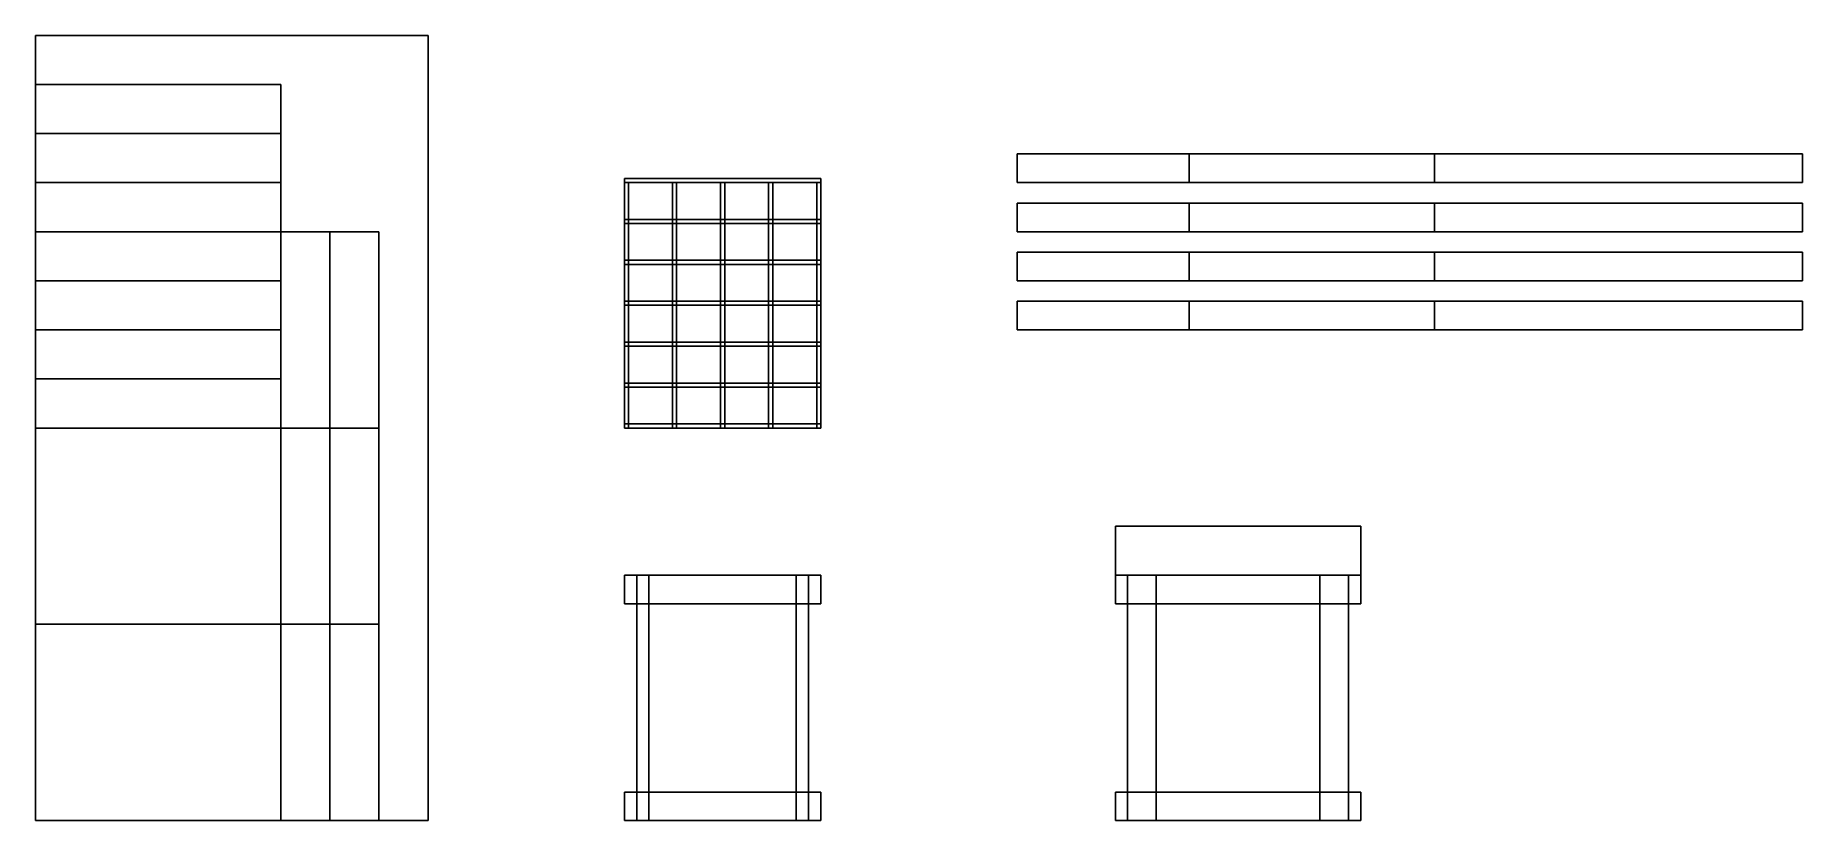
# Model space of a CAD drawing. Header units: inches. Extents: x -72 to 144, y 0 to 96.
import ezdxf

# ---------------------------------------------------------------- set-up
doc = ezdxf.new("R2010")
doc.units = ezdxf.units.IN
doc.layers.get('0').update_dxf_attribs({"lineweight": 25, "true_color": 0x000000})

msp = doc.modelspace()

# ---------------------------------------------------------------- linework, layer by layer
for p, q in [((-24, 96), (-72, 96)), ((-72, 96), (-72, 0)), ((-24, 0), (-24, 96)), ((-42, 90), (-72, 90)), ((-72, 90), (-72, 84)), ((-42, 84), (-42, 90)), ((-42, 84), (-72, 84)), ((-72, 84), (-72, 78)), ((-72, 84), (-42, 84)), ((-42, 78), (-42, 84)), ((144, 81.5), (48, 81.5)), ((48, 81.5), (48, 78)), ((69, 78), (69, 81.5)), ((99, 78), (99, 81.5)), ((144, 78), (144, 81.5)), ((-42, 78), (-72, 78)), ((-72, 78), (-72, 72)), ((-72, 78), (-42, 78)), ((-42, 72), (-42, 78)), ((24, 78.5), (0, 78.5)), ((0, 78.5), (0, 78)), ((0, 78), (0, 48)), ((0, 78), (0, 48)), ((0, 78), (24, 78)), ((24, 78), (0, 78)), ((0.5, 48), (0.5, 78)), ((5.88, 78), (5.88, 48)), ((6.38, 48), (6.38, 78)), ((11.75, 78), (11.75, 48)), ((12.25, 48), (12.25, 78)), ((17.62, 78), (17.62, 48)), ((18.12, 48), (18.12, 78)), ((23.5, 78), (23.5, 48)), ((24, 78), (24, 78.5)), ((24, 48), (24, 78)), ((24, 48), (24, 78)), ((48, 78), (144, 78)), ((24, 73.5), (0, 73.5)), ((0, 73.5), (0, 73)), ((24, 73), (24, 73.5)), ((144, 75.5), (48, 75.5)), ((48, 75.5), (48, 72)), ((69, 72), (69, 75.5)), ((99, 72), (99, 75.5)), ((144, 72), (144, 75.5)), ((-42, 72), (-72, 72)), ((-72, 72), (-72, 66)), ((-72, 72), (-42, 72)), ((-42, 66), (-42, 72)), ((-36, 72), (-42, 72)), ((-42, 72), (-42, 48)), ((-36, 48), (-36, 72)), ((-30, 72), (-36, 72)), ((-36, 72), (-36, 48)), ((-30, 48), (-30, 72)), ((0, 73), (24, 73)), ((48, 72), (144, 72)), ((144, 69.5), (48, 69.5)), ((48, 69.5), (48, 66)), ((69, 66), (69, 69.5)), ((99, 66), (99, 69.5)), ((144, 66), (144, 69.5)), ((24, 68.5), (0, 68.5)), ((0, 68.5), (0, 68)), ((0, 68), (24, 68)), ((24, 68), (24, 68.5)), ((-42, 66), (-72, 66)), ((-72, 66), (-72, 60)), ((-72, 66), (-42, 66)), ((-42, 60), (-42, 66)), ((48, 66), (144, 66)), ((24, 63.5), (0, 63.5)), ((0, 63.5), (0, 63)), ((0, 63), (24, 63)), ((0, 62.75), (0, 48.5)), ((24, 63), (24, 63.5)), ((144, 63.5), (48, 63.5)), ((48, 63.5), (48, 60)), ((69, 60), (69, 63.5)), ((99, 60), (99, 63.5)), ((144, 60), (144, 63.5)), ((-42, 60), (-72, 60)), ((-72, 60), (-72, 54)), ((-72, 60), (-42, 60)), ((-42, 54), (-42, 60)), ((24, 58.5), (0, 58.5)), ((0, 58.5), (0, 58)), ((24, 58), (24, 58.5)), ((48, 60), (144, 60)), ((0, 58), (24, 58)), ((-42, 54), (-72, 54)), ((-72, 54), (-72, 48)), ((-72, 54), (-42, 54)), ((-42, 48), (-42, 54)), ((24, 53.5), (0, 53.5)), ((0, 53.5), (0, 53)), ((0, 53), (24, 53)), ((24, 53), (24, 53.5)), ((-42, 48), (-72, 48)), ((-72, 48), (-72, 24)), ((-72, 48), (-42, 48)), ((-42, 24), (-42, 48)), ((-36, 48), (-42, 48)), ((-42, 48), (-42, 24)), ((-42, 48), (-36, 48)), ((-36, 24), (-36, 48)), ((-30, 48), (-36, 48)), ((-36, 48), (-36, 24)), ((-36, 48), (-30, 48)), ((-30, 24), (-30, 48)), ((24, 48.5), (0, 48.5)), ((0, 48.5), (0, 48)), ((24, 48), (0, 48)), ((0, 48), (24, 48)), ((24, 48), (24, 48.5)), ((90, 36), (60, 36)), ((60, 36), (60, 30)), ((90, 30), (90, 36)), ((24, 30), (0, 30)), ((1.5, 30), (0, 30)), ((0, 30), (0, 26.5)), ((1.5, 26.5), (1.5, 30)), ((3, 30), (1.5, 30)), ((1.5, 30), (1.5, 0)), ((3, 0), (3, 30)), ((22.5, 30), (21, 30)), ((21, 30), (21, 0)), ((24, 30), (22.5, 30)), ((22.5, 30), (22.5, 26.5)), ((22.5, 0), (22.5, 30)), ((24, 26.5), (24, 30)), ((60, 30), (90, 30)), ((90, 30), (60, 30)), ((60, 30), (60, 26.5)), ((63.5, 30), (60, 30)), ((61.5, 30), (61.5, 0)), ((65, 0), (65, 30)), ((85, 30), (85, 0)), ((90, 30), (86.5, 30)), ((88.5, 0), (88.5, 30)), ((90, 26.5), (90, 30)), ((0, 26.5), (1.5, 26.5)), ((1.5, 26.5), (22.5, 26.5)), ((22.5, 26.5), (24, 26.5)), ((60, 26.5), (90, 26.5)), ((-42, 24), (-72, 24)), ((-72, 24), (-72, 0)), ((-72, 24), (-42, 24)), ((-42, 0), (-42, 24)), ((-36, 24), (-42, 24)), ((-42, 24), (-42, 0)), ((-42, 24), (-36, 24)), ((-36, 0), (-36, 24)), ((-30, 24), (-36, 24)), ((-36, 24), (-36, 0)), ((-36, 24), (-30, 24)), ((-30, 0), (-30, 24)), ((1.5, 3.5), (0, 3.5)), ((0, 3.5), (0, 0)), ((1.5, 0), (1.5, 3.5)), ((22.5, 3.5), (1.5, 3.5)), ((24, 3.5), (22.5, 3.5)), ((22.5, 3.5), (22.5, 0)), ((24, 0), (24, 3.5)), ((90, 3.5), (60, 3.5)), ((60, 3.5), (60, 0)), ((90, 0), (90, 3.5)), ((-72, 0), (-24, 0)), ((-72, 0), (-42, 0)), ((-42, 0), (-36, 0)), ((-36, 0), (-30, 0)), ((0, 0), (24, 0)), ((0, 0), (1.5, 0)), ((1.5, 0), (3, 0)), ((21, 0), (22.5, 0)), ((22.5, 0), (24, 0)), ((60, 0), (90, 0)), ((60, 0), (63.5, 0)), ((86.5, 0), (90, 0))]:
    msp.add_line(p, q)

doc.saveas('drawing.dxf')
